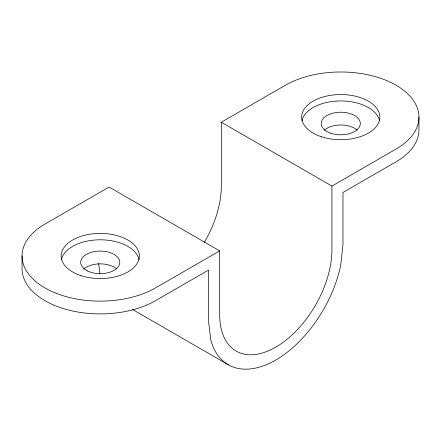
<?xml version="1.0" encoding="UTF-8"?>
<svg xmlns="http://www.w3.org/2000/svg" width="441" height="441" viewBox="0 0 441 441"><rect width="100%" height="100%" fill="white"/><g stroke="black" fill="none" stroke-linecap="round" stroke-linejoin="round"><path stroke-width="0.66" d="M221.327 122.234L285.465 85.207A78.195 45.142 0 0 1 396.046 85.207A78.195 45.142 0 0 1 396.046 149.047L331.913 186.08L221.327 122.234L221.327 186.08A79.363 45.82 -60 0 1 204.2 242.578M219.673 250.879L155.535 287.907A78.195 45.142 0 0 1 44.954 287.907A78.195 45.142 0 0 1 44.954 224.067L109.087 187.034L219.673 250.879L219.673 314.725A79.363 45.82 -60 0 0 275.79 347.128A79.363 45.82 -60 0 0 331.913 249.92L331.913 186.08M132.504 309.455L228.223 364.718M98.685 263.437L99.903 273.437M418.95 117.13L418.95 129.897A78.195 45.142 0 0 1 396.046 161.819L342.971 192.463L342.971 244.375L340.772 264.914A95.14 54.927 -60 0 1 275.79 360.005A95.14 54.927 -60 0 1 210.809 339.945L208.615 321.947L208.615 270.03L155.535 300.679A78.195 45.142 0 0 1 70.317 310.464A78.195 45.142 0 0 1 22.05 268.756L22.05 255.989M324.267 130.222A19.547 11.284 0 0 1 357.249 130.222M61.409 259.755A39.095 22.574 0 0 1 100.245 239.799A39.095 22.574 0 0 1 139.075 259.755M301.925 120.895A39.095 22.574 0 0 1 340.755 100.939A39.095 22.574 0 0 1 379.591 120.895M83.845 268.993A19.547 11.284 0 0 1 116.352 268.745M80.692 275.537A39.095 22.574 0 0 0 139.339 255.989A39.095 22.574 0 0 0 80.692 236.437A39.095 22.574 0 0 0 80.692 275.537M321.208 136.677A39.095 22.574 0 0 0 379.855 117.13A39.095 22.574 0 0 0 321.208 97.577A39.095 22.574 0 0 0 321.208 136.677M330.982 133.287A19.547 11.284 0 0 0 360.308 123.513A19.547 11.284 0 0 0 330.982 113.739A19.547 11.284 0 0 0 330.982 133.287M87.55 270.956A19.547 11.284 0 0 0 119.467 264.429A19.547 11.284 0 0 0 93.713 251.734A19.547 11.284 0 0 0 87.55 270.956"/></g></svg>
